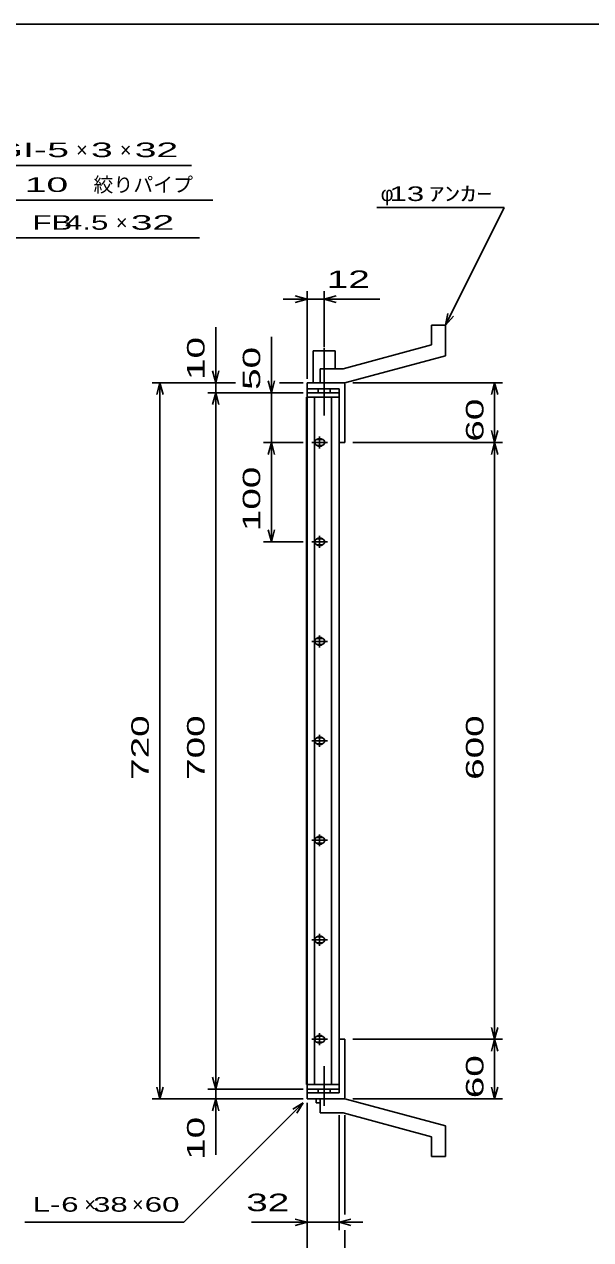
# Model space of a CAD drawing. Units: millimetres, scale not verified. Extents: x -1456 to 1389, y -1026 to 839.
# Drawn here: x -495 to 74, y -383 to 839 of the extents above; entities that cross this region are included whole.
import ezdxf
from ezdxf.enums import TextEntityAlignment as Align

# ---------------------------------------------------------------- set-up
doc = ezdxf.new("R2010")
doc.units = ezdxf.units.MM
doc.header["$LTSCALE"] = 8
doc.linetypes.add('LONG_DASHED_DOTTED', pattern=[15.25, 12, -1.5, 0.25, -1.5])
for name, color, linetype, lineweight in [('0_2', 150, 'Continuous', 25), ('16', 3, 'Continuous', 25), ('19', 6, 'Continuous', 25), ('22', 4, 'Continuous', 25)]:
    doc.layers.add(name, color=color, linetype=linetype, lineweight=lineweight)
doc.styles.add('ベクトル', font='')
doc.styles.get('ベクトル').set_extended_font_data('ベクトル')

msp = doc.modelspace()

# ---------------------------------------------------------------- linework, layer by layer
at = {"layer": '0_2'}
msp.add_line((-1379.2, 838.8), (1388.8, 838.8), dxfattribs=at)
at = {"layer": '16'}
for p, q in [((-179, 468.5), (-211, 468.5)), ((-211, 468.5), (-211, 464)), ((-179, 464), (-179, 468.5)), ((-211.7, -227), (-211.7, 464)), ((-211.7, 464), (-211, 464)), ((-211, 464), (-179, 464)), ((-211, 464), (-211, -227)), ((-179, 464), (-211, 464)), ((-203.5, 464), (-203.5, -227)), ((-186.5, -227), (-186.5, 464)), ((-179, -227), (-179, 464)), ((-206.5, 418.5), (-190.5, 418.5)), ((-196.5, 421.5), (-200.5, 421.5)), ((-200.5, 415.5), (-196.5, 415.5)), ((-198.5, 424.5), (-198.5, 412.5)), ((-206.5, 318.5), (-190.5, 318.5)), ((-196.5, 321.5), (-200.5, 321.5)), ((-198.5, 324.5), (-198.5, 312.5)), ((-200.5, 315.5), (-196.5, 315.5)), ((-196.5, 221.5), (-200.5, 221.5)), ((-198.5, 224.5), (-198.5, 212.5)), ((-206.5, 218.5), (-190.5, 218.5)), ((-200.5, 215.5), (-196.5, 215.5)), ((-198.5, 124.5), (-198.5, 112.5)), ((-206.5, 118.5), (-190.5, 118.5)), ((-196.5, 121.5), (-200.5, 121.5)), ((-200.5, 115.5), (-196.5, 115.5)), ((-198.5, 24.5), (-198.5, 12.5)), ((-206.5, 18.5), (-190.5, 18.5)), ((-196.5, 21.5), (-200.5, 21.5)), ((-200.5, 15.5), (-196.5, 15.5)), ((-206.5, -81.5), (-190.5, -81.5)), ((-196.5, -78.5), (-200.5, -78.5)), ((-200.5, -84.5), (-196.5, -84.5)), ((-198.5, -75.5), (-198.5, -87.5)), ((-206.5, -181.5), (-190.5, -181.5)), ((-196.5, -178.5), (-200.5, -178.5)), ((-198.5, -175.5), (-198.5, -187.5)), ((-200.5, -184.5), (-196.5, -184.5)), ((-211, -227), (-211.7, -227)), ((-211, -227), (-179, -227)), ((-211, -231.5), (-211, -227)), ((-211, -227), (-179, -227)), ((-179, -231.5), (-211, -231.5)), ((-179, -227), (-179, -231.5))]:
    msp.add_line(p, q, dxfattribs=at)
for centre, radius, start, end in [((-200.5, 418.5), 3, 90, 270), ((-198.5, 418.5), 4, 46.6, 133.4), ((-198.5, 418.5), 4, 226.6, 313.4), ((-196.5, 418.5), 3, 270, 90), ((-200.5, 318.5), 3, 90, 270), ((-198.5, 318.5), 4, 46.6, 133.4), ((-196.5, 318.5), 3, 270, 90), ((-198.5, 318.5), 4, 226.6, 313.4), ((-200.5, 218.5), 3, 90, 270), ((-198.5, 218.5), 4, 46.6, 133.4), ((-196.5, 218.5), 3, 270, 90), ((-198.5, 218.5), 4, 226.6, 313.4), ((-198.5, 118.5), 4, 46.6, 133.4), ((-200.5, 118.5), 3, 90, 270), ((-198.5, 118.5), 4, 226.6, 313.4), ((-196.5, 118.5), 3, 270, 90), ((-200.5, 18.5), 3, 90, 270), ((-198.5, 18.5), 4, 46.6, 133.4), ((-198.5, 18.5), 4, 226.6, 313.4), ((-196.5, 18.5), 3, 270, 90), ((-200.5, -81.5), 3, 90, 270), ((-198.5, -81.5), 4, 46.6, 133.4), ((-198.5, -81.5), 4, 226.6, 313.4), ((-196.5, -81.5), 3, 270, 90), ((-200.5, -181.5), 3, 90, 270), ((-198.5, -181.5), 4, 46.6, 133.4), ((-196.5, -181.5), 3, 270, 90), ((-198.5, -181.5), 4, 226.6, 313.4)]:
    msp.add_arc(centre, radius, start, end, dxfattribs=at)
at = {"layer": '19'}
for p, q in [((-86, 536.5), (-72, 536.5)), ((-86, 516.5), (-86, 536.5)), ((-72, 505.5), (-72, 536.5)), ((-86, 516.5), (-175, 492.5)), ((-205, 478.5), (-205, 510.5)), ((-205, 510.5), (-183, 510.5)), ((-183, 492.5), (-183, 510.5)), ((-173, 478.5), (-72, 505.5)), ((-198, 492.5), (-175, 492.5)), ((-198, 478.5), (-198, 492.5)), ((-211, 468.5), (-211, 478.5)), ((-211, 472.5), (-211, 478.5)), ((-211, 478.5), (-174, 478.5)), ((-198, 478.5), (-173, 478.5)), ((-174, 478.5), (-173, 477.5)), ((-173, 477.5), (-173, 418.5)), ((-179, 472.5), (-211, 472.5)), ((-200, 468.5), (-200, 472.5)), ((-188, 472.5), (-188, 468.5)), ((-179, 418.5), (-179, 472.5)), ((-173, 418.5), (-179, 418.5)), ((-173, -181.5), (-179, -181.5)), ((-179, -181.5), (-179, -235.5)), ((-173, -240.5), (-173, -181.5)), ((-211, -235.5), (-211, -225.5)), ((-200, -231.5), (-200, -235.5)), ((-188, -235.5), (-188, -231.5)), ((-211, -235.5), (-211, -241.5)), ((-179, -235.5), (-211, -235.5)), ((-211, -241.5), (-174, -241.5)), ((-202, -245.5), (-202, -241.5)), ((-198, -241.5), (-173, -241.5)), ((-198, -255.5), (-198, -241.5)), ((-174, -241.5), (-173, -240.5)), ((-173, -241.5), (-72, -268.5)), ((-202, -245.5), (-198, -245.5)), ((-198, -255.5), (-175, -255.5)), ((-86, -279.5), (-175, -255.5)), ((-72, -299.5), (-72, -268.5)), ((-86, -299.5), (-86, -279.5)), ((-86, -299.5), (-72, -299.5))]:
    msp.add_line(p, q, dxfattribs=at)
at = {"layer": '19', "linetype": 'LONG_DASHED_DOTTED'}
for p, q in [((-194, 513.5), (-194, 445.5)), ((-194, -248.5), (-194, -208.5))]:
    msp.add_line(p, q, dxfattribs=at)
at = {"layer": '22'}
for p, q in [((-695.2, 697), (-327.2, 697)), ((-657.8, 662), (-305.8, 662)), ((-141, 654.5), (-13, 654.5)), ((-72, 536.5), (-13, 654.5)), ((-655.2, 624), (-319.2, 624)), ((-235, 562.5), (-211, 562.5)), ((-211, 562.5), (-223, 565.7)), ((-223, 559.3), (-211, 562.5)), ((-211, 482.5), (-211, 570.5)), ((-211, 562.5), (-194, 562.5)), ((-194, 514.5), (-194, 570.5)), ((-194, 562.5), (-182, 565.7)), ((-182, 559.3), (-194, 562.5)), ((-194, 562.5), (-138, 562.5)), ((-72, 536.5), (-69.6, 548.2)), ((-72, 536.5), (-64, 545.3)), ((-303, 478.5), (-303, 534.5)), ((-247, 468.5), (-247, 524.5)), ((-303, 478.5), (-306.2, 490.5)), ((-303, 478.5), (-299.8, 490.5)), ((-367, 478.5), (-283, 478.5)), ((-362.2, 466.5), (-359, 478.5)), ((-355.8, 466.5), (-359, 478.5)), ((-359, -241.5), (-359, 478.5)), ((-311, 478.5), (-283, 478.5)), ((-303, 468.5), (-303, 478.5)), ((-247, 468.5), (-250.2, 480.5)), ((-243.8, 480.5), (-247, 468.5)), ((-239, 478.5), (-215, 478.5)), ((-239, 478.5), (-215, 478.5)), ((-165, 478.5), (-14.6, 478.5)), ((-25.8, 466.5), (-22.6, 478.5)), ((-19.4, 466.5), (-22.6, 478.5)), ((-22.6, 418.5), (-22.6, 478.5)), ((-311, 468.5), (-215, 468.5)), ((-306.2, 456.5), (-303, 468.5)), ((-299.8, 456.5), (-303, 468.5)), ((-303, -231.5), (-303, 468.5)), ((-215, 468.5), (-255, 468.5)), ((-247, 468.5), (-247, 418.5)), ((-22.6, 418.5), (-25.8, 430.5)), ((-22.6, 418.5), (-19.4, 430.5)), ((-255, 418.5), (-215, 418.5)), ((-250.2, 406.5), (-247, 418.5)), ((-243.8, 406.5), (-247, 418.5)), ((-247, 318.5), (-247, 418.5)), ((-165, 418.5), (-14.6, 418.5)), ((-25.8, 406.5), (-22.6, 418.5)), ((-19.4, 406.5), (-22.6, 418.5)), ((-22.6, -181.5), (-22.6, 418.5)), ((-247, 318.5), (-250.2, 330.5)), ((-247, 318.5), (-243.8, 330.5)), ((-255, 318.5), (-215, 318.5)), ((-22.6, -181.5), (-25.8, -169.5)), ((-22.6, -181.5), (-19.4, -169.5)), ((-165, -181.5), (-14.6, -181.5)), ((-25.8, -193.5), (-22.6, -181.5)), ((-19.4, -193.5), (-22.6, -181.5)), ((-22.6, -241.5), (-22.6, -181.5)), ((-303, -231.5), (-306.2, -219.5)), ((-303, -231.5), (-299.8, -219.5)), ((-359, -241.5), (-362.2, -229.5)), ((-359, -241.5), (-355.8, -229.5)), ((-311, -231.5), (-215, -231.5)), ((-303, -241.5), (-303, -231.5)), ((-22.6, -241.5), (-25.8, -229.5)), ((-22.6, -241.5), (-19.4, -229.5)), ((-367, -241.5), (-215, -241.5)), ((-311, -241.5), (-215, -241.5)), ((-306.2, -253.5), (-303, -241.5)), ((-299.8, -253.5), (-303, -241.5)), ((-303, -297.5), (-303, -241.5)), ((-165, -241.5), (-14.6, -241.5)), ((-335, -365.5), (-215, -245.5)), ((-225.4, -251.9), (-215, -245.5)), ((-221.4, -255.9), (-215, -245.5)), ((-211, -373.5), (-211, -245.5)), ((-211, -429.5), (-211, -245.5)), ((-179, -373.5), (-179, -257.7)), ((-173, -357.5), (-173, -257.7)), ((-495, -365.5), (-335, -365.5)), ((-267, -365.5), (-211, -365.5)), ((-211, -365.5), (-223, -362.3)), ((-223, -368.7), (-211, -365.5)), ((-211, -365.5), (-179, -365.5)), ((-179, -365.5), (-167, -362.3)), ((-167, -368.7), (-179, -365.5)), ((-179, -365.5), (-155, -365.5)), ((-173, -429.5), (-173, -373.5))]:
    msp.add_line(p, q, dxfattribs=at)

# ---------------------------------------------------------------- texts
at = {"layer": '22', "color": 2, "style": 'ベクトル'}
for s, height, width, p in [('GI-', 14.66, 2, (-527.2, 712.6)), (' 5 ', 14.66, 2, (-483.2, 712.6)), (' 3 ', 14.66, 2, (-439.2, 712.6)), (' 32 ', 14.66, 2, (-395.2, 712.6)), (' 10 ', 14.66, 2, (-505.8, 677.6)), (' 13 ', 14.66, 1.6, (-137, 668.5)), ('ｱﾝｶｰ', 14.66, 1.6, (-89, 668.5)), ('FB', 14.66, 1.6, (-487.2, 639.6)), (' 4.5 ', 14.66, 1.6, (-463.2, 639.6)), (' 32 ', 14.66, 2, (-399.2, 639.6)), (' 12 ', 17.6, 1.65, (-202, 582.5)), ('L-', 14.66, 1.6, (-487, -347.5)), (' 6 ', 14.66, 1.6, (-467, -347.5)), (' 38 ', 14.66, 1.6, (-435, -347.5)), (' 60 ', 14.66, 1.6, (-383, -347.5)), (' 32 ', 17.6, 1.65, (-283, -345.5))]:
    msp.add_text(s, height=height, dxfattribs=dict(at, width=width)).set_placement(p, align=Align.MIDDLE_LEFT)
for s, height, p in [('×', 14.7, (-443.2, 712.6)), ('×', 14.7, (-399.2, 712.6)), ('絞りパイプ', 14.66, (-425.8, 677.6)), ('φ', 14.7, (-137, 668.5)), ('×', 14.7, (-403.2, 639.6)), ('×', 14.7, (-435, -347.5)), ('×', 14.7, (-387, -347.5))]:
    msp.add_text(s, height=height, dxfattribs=at).set_placement(p, align=Align.MIDDLE_LEFT)
at = {"layer": '22', "color": 2, "style": 'ベクトル', "width": 1.65}
for s, p in [(' 10 ', (-323, 470.5)), (' 50 ', (-267, 460.5)), (' 60 ', (-42.6, 408.5)), (' 100 ', (-267, 318.5)), (' 720 ', (-379, 68.5)), (' 700 ', (-323, 68.5)), (' 600 ', (-42.6, 68.5)), (' 60 ', (-42.6, -251.5)), (' 10 ', (-323, -313.5))]:
    msp.add_text(s, height=17.6, rotation=90, dxfattribs=at).set_placement(p, align=Align.MIDDLE_LEFT)

doc.saveas('drawing.dxf')
